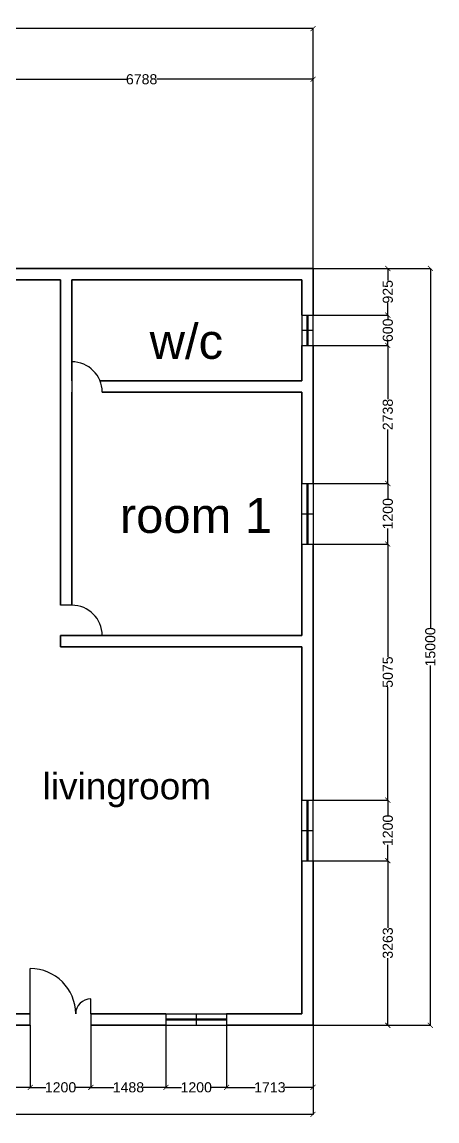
# Model space of a CAD drawing. Header units: millimetres. Extents: x -94062 to 81111, y 92198 to 185346.
# Drawn here: x 72893 to 81111, y 100121 to 121903 of the extents above; entities that cross this region are included whole.
import ezdxf

# ---------------------------------------------------------------- set-up
doc = ezdxf.new("R2010")
doc.units = ezdxf.units.MM
doc.header["$MEASUREMENT"] = 0
doc.styles.get("Standard").update_dxf_attribs({"font": 'arial.ttf'})
doc.dimstyles.get("Standard").update_dxf_attribs({"dimtxt": 200, "dimasz": 100, "dimexe": 0.18, "dimexo": 0.0625, "dimgap": 0.09, "dimtad": 0, "dimdec": 0, "dimzin": 0, "dimdsep": 46, "dimtxsty": 'Standard', "dimblk": 'ARCHTICK', "dimcen": 0.09, "dimadec": 0, "dimazin": 0, "dimtfac": 1, "dimtdec": 0, "dimtofl": 0, "dimtmove": 0, "dimatfit": 3, "dimldrblk": 'ARCHTICK', "dimfxl": 1, "dimtolj": 1, "dimtzin": 0, "dimarcsym": 0})

# ---------------------------------------------------------------- blocks, each defined once
blk = doc.blocks.new('_ArchTick')
at = {"color": 0, "linetype": 'ByBlock', "const_width": 0.15}
blk.add_lwpolyline([(-0.5, -0.5), (0.5, 0.5)], dxfattribs=at)
blk = doc.blocks.new('*D79')
at = {"color": 0, "lineweight": -2, "transparency": 16777216}
for p, q in [((58656, 117018), (58656, 121772)), ((58656, 121772), (68278, 121772)), ((78656, 121772), (69034, 121772)), ((78656, 117018), (78656, 121772))]:
    blk.add_line(p, q, dxfattribs=at)
at = {"layer": 'Defpoints', "color": 0, "transparency": 16777216}
for p in [(78656, 121772), (58656, 117018), (78656, 117018)]:
    blk.add_point(p, dxfattribs=at)
at = {"color": 0, "lineweight": -2, "transparency": 16777216, "xscale": 100, "yscale": 100, "zscale": 100, "rotation": 180}
blk.add_blockref('_ArchTick', (58656, 121772), dxfattribs=at)
at = {"color": 0, "lineweight": -2, "transparency": 16777216, "xscale": 100, "yscale": 100, "zscale": 100}
blk.add_blockref('_ArchTick', (78656, 121772), dxfattribs=at)
at = {"color": 0, "transparency": 16777216, "insert": (68656, 121772), "char_height": 200, "attachment_point": 5}
blk.add_mtext('\\A1;20000', dxfattribs=at)
blk = doc.blocks.new('*D86')
at = {"color": 0, "lineweight": -2, "transparency": 16777216}
for p, q in [((71868, 117018), (71868, 120767)), ((71868, 120767), (74963, 120767)), ((78656, 120767), (75562, 120767)), ((78656, 117018), (78656, 120767))]:
    blk.add_line(p, q, dxfattribs=at)
at = {"layer": 'Defpoints', "color": 0, "transparency": 16777216}
for p in [(78656, 120767), (71868, 117018), (78656, 117018)]:
    blk.add_point(p, dxfattribs=at)
at = {"color": 0, "lineweight": -2, "transparency": 16777216, "xscale": 100, "yscale": 100, "zscale": 100, "rotation": 180}
blk.add_blockref('_ArchTick', (71868, 120767), dxfattribs=at)
at = {"color": 0, "lineweight": -2, "transparency": 16777216, "xscale": 100, "yscale": 100, "zscale": 100}
blk.add_blockref('_ArchTick', (78656, 120767), dxfattribs=at)
at = {"color": 0, "transparency": 16777216, "insert": (75262, 120767), "char_height": 200, "attachment_point": 5}
blk.add_mtext('\\A1;6788', dxfattribs=at)
blk = doc.blocks.new('*D87')
at = {"color": 0, "lineweight": -2, "transparency": 16777216}
for p, q in [((78656, 117018), (80979, 117018)), ((80979, 117018), (80979, 109885)), ((80979, 102018), (80979, 109152)), ((78656, 102018), (80979, 102018))]:
    blk.add_line(p, q, dxfattribs=at)
at = {"layer": 'Defpoints', "color": 0, "transparency": 16777216}
for p in [(78656, 117018), (78656, 102018), (80979, 102018)]:
    blk.add_point(p, dxfattribs=at)
at = {"color": 0, "lineweight": -2, "transparency": 16777216, "xscale": 100, "yscale": 100, "zscale": 100}
for p, rotation in [((80979, 117018), 90), ((80979, 102018), 270)]:
    blk.add_blockref('_ArchTick', p, dxfattribs=dict(at, rotation=rotation))
at = {"color": 0, "transparency": 16777216, "insert": (80979, 109518), "char_height": 200, "attachment_point": 5, "rotation": 90}
blk.add_mtext('\\A1;15000', dxfattribs=at)
blk = doc.blocks.new('*D88')
at = {"color": 0, "lineweight": -2, "transparency": 16777216}
for p, q in [((78656, 105281), (80137, 105281)), ((80137, 105281), (80137, 103948)), ((80137, 102018), (80137, 103351)), ((78656, 102018), (80137, 102018))]:
    blk.add_line(p, q, dxfattribs=at)
at = {"layer": 'Defpoints', "color": 0, "transparency": 16777216}
for p in [(78656, 105281), (80137, 105281), (78656, 102018)]:
    blk.add_point(p, dxfattribs=at)
at = {"color": 0, "lineweight": -2, "transparency": 16777216, "xscale": 100, "yscale": 100, "zscale": 100}
for p, rotation in [((80137, 105281), 90), ((80137, 102018), 270)]:
    blk.add_blockref('_ArchTick', p, dxfattribs=dict(at, rotation=rotation))
at = {"color": 0, "transparency": 16777216, "insert": (80137, 103649), "char_height": 200, "attachment_point": 5, "rotation": 90}
blk.add_mtext('\\A1;3263', dxfattribs=at)
blk = doc.blocks.new('*D89')
at = {"color": 0, "lineweight": -2, "transparency": 16777216}
for p, q in [((78656, 106481), (80137, 106481)), ((80137, 106481), (80137, 106170)), ((80137, 105281), (80137, 105592)), ((78656, 105281), (80137, 105281))]:
    blk.add_line(p, q, dxfattribs=at)
at = {"layer": 'Defpoints', "color": 0, "transparency": 16777216}
for p in [(78656, 106481), (80137, 106481), (78656, 105281)]:
    blk.add_point(p, dxfattribs=at)
at = {"color": 0, "lineweight": -2, "transparency": 16777216, "xscale": 100, "yscale": 100, "zscale": 100}
for p, rotation in [((80137, 106481), 90), ((80137, 105281), 270)]:
    blk.add_blockref('_ArchTick', p, dxfattribs=dict(at, rotation=rotation))
at = {"color": 0, "transparency": 16777216, "insert": (80137, 105881), "char_height": 200, "attachment_point": 5, "rotation": 90}
blk.add_mtext('\\A1;1200', dxfattribs=at)
blk = doc.blocks.new('*D90')
at = {"color": 0, "lineweight": -2, "transparency": 16777216}
for p, q in [((78551, 111556), (80137, 111556)), ((80137, 111556), (80137, 109318)), ((80137, 106481), (80137, 108719)), ((78656, 106481), (80137, 106481))]:
    blk.add_line(p, q, dxfattribs=at)
at = {"layer": 'Defpoints', "color": 0, "transparency": 16777216}
for p in [(78551, 111556), (80137, 111556), (78656, 106481)]:
    blk.add_point(p, dxfattribs=at)
at = {"color": 0, "lineweight": -2, "transparency": 16777216, "xscale": 100, "yscale": 100, "zscale": 100}
for p, rotation in [((80137, 111556), 90), ((80137, 106481), 270)]:
    blk.add_blockref('_ArchTick', p, dxfattribs=dict(at, rotation=rotation))
at = {"color": 0, "transparency": 16777216, "insert": (80137, 109018), "char_height": 200, "attachment_point": 5, "rotation": 90}
blk.add_mtext('\\A1;5075', dxfattribs=at)
blk = doc.blocks.new('*D91')
at = {"color": 0, "lineweight": -2, "transparency": 16777216}
for p, q in [((78656, 112756), (80137, 112756)), ((80137, 112756), (80137, 112445)), ((80137, 111556), (80137, 111867)), ((78551, 111556), (80137, 111556))]:
    blk.add_line(p, q, dxfattribs=at)
at = {"layer": 'Defpoints', "color": 0, "transparency": 16777216}
for p in [(78656, 112756), (80137, 112756), (78551, 111556)]:
    blk.add_point(p, dxfattribs=at)
at = {"color": 0, "lineweight": -2, "transparency": 16777216, "xscale": 100, "yscale": 100, "zscale": 100}
for p, rotation in [((80137, 112756), 90), ((80137, 111556), 270)]:
    blk.add_blockref('_ArchTick', p, dxfattribs=dict(at, rotation=rotation))
at = {"color": 0, "transparency": 16777216, "insert": (80137, 112156), "char_height": 200, "attachment_point": 5, "rotation": 90}
blk.add_mtext('\\A1;1200', dxfattribs=at)
blk = doc.blocks.new('*D92')
at = {"color": 0, "lineweight": -2, "transparency": 16777216}
for p, q in [((78656, 115493), (80137, 115493)), ((80137, 115493), (80137, 114425)), ((80137, 112756), (80137, 113824)), ((78656, 112756), (80137, 112756))]:
    blk.add_line(p, q, dxfattribs=at)
at = {"layer": 'Defpoints', "color": 0, "transparency": 16777216}
for p in [(78656, 115493), (80137, 115493), (78656, 112756)]:
    blk.add_point(p, dxfattribs=at)
at = {"color": 0, "lineweight": -2, "transparency": 16777216, "xscale": 100, "yscale": 100, "zscale": 100}
for p, rotation in [((80137, 115493), 90), ((80137, 112756), 270)]:
    blk.add_blockref('_ArchTick', p, dxfattribs=dict(at, rotation=rotation))
at = {"color": 0, "transparency": 16777216, "insert": (80137, 114124), "char_height": 200, "attachment_point": 5, "rotation": 90}
blk.add_mtext('\\A1;2738', dxfattribs=at)
blk = doc.blocks.new('*D93')
at = {"color": 0, "lineweight": -2, "transparency": 16777216}
for p, q in [((78551, 116093), (80137, 116093)), ((80137, 116093), (80137, 116014)), ((78656, 115493), (80137, 115493)), ((80137, 115493), (80137, 115572))]:
    blk.add_line(p, q, dxfattribs=at)
at = {"layer": 'Defpoints', "color": 0, "transparency": 16777216}
for p in [(78551, 116093), (80137, 116093), (78656, 115493)]:
    blk.add_point(p, dxfattribs=at)
at = {"color": 0, "lineweight": -2, "transparency": 16777216, "xscale": 100, "yscale": 100, "zscale": 100}
for p, rotation in [((80137, 116093), 90), ((80137, 115493), 270)]:
    blk.add_blockref('_ArchTick', p, dxfattribs=dict(at, rotation=rotation))
at = {"color": 0, "transparency": 16777216, "insert": (80137, 115793), "char_height": 200, "attachment_point": 5, "rotation": 90}
blk.add_mtext('\\A1;600', dxfattribs=at)
blk = doc.blocks.new('*D94')
at = {"color": 0, "lineweight": -2, "transparency": 16777216}
for p, q in [((78551, 117018), (80137, 117018)), ((80137, 117018), (80137, 116777)), ((80137, 116093), (80137, 116334)), ((78551, 116093), (80137, 116093))]:
    blk.add_line(p, q, dxfattribs=at)
at = {"layer": 'Defpoints', "color": 0, "transparency": 16777216}
for p in [(78551, 117018), (80137, 117018), (78551, 116093)]:
    blk.add_point(p, dxfattribs=at)
at = {"color": 0, "lineweight": -2, "transparency": 16777216, "xscale": 100, "yscale": 100, "zscale": 100}
for p, rotation in [((80137, 117018), 90), ((80137, 116093), 270)]:
    blk.add_blockref('_ArchTick', p, dxfattribs=dict(at, rotation=rotation))
at = {"color": 0, "transparency": 16777216, "insert": (80137, 116556), "char_height": 200, "attachment_point": 5, "rotation": 90}
blk.add_mtext('\\A1;925', dxfattribs=at)
blk = doc.blocks.new('*D95')
at = {"color": 0, "lineweight": -2, "transparency": 16777216}
for p, q in [((58656, 102018), (58656, 100252)), ((78656, 102018), (78656, 100252)), ((58656, 100252), (68278, 100252)), ((78656, 100252), (69034, 100252))]:
    blk.add_line(p, q, dxfattribs=at)
at = {"layer": 'Defpoints', "color": 0, "transparency": 16777216}
for p in [(58656, 102018), (78656, 102018), (78656, 100252)]:
    blk.add_point(p, dxfattribs=at)
at = {"color": 0, "lineweight": -2, "transparency": 16777216, "xscale": 100, "yscale": 100, "zscale": 100, "rotation": 180}
blk.add_blockref('_ArchTick', (58656, 100252), dxfattribs=at)
at = {"color": 0, "lineweight": -2, "transparency": 16777216, "xscale": 100, "yscale": 100, "zscale": 100}
blk.add_blockref('_ArchTick', (78656, 100252), dxfattribs=at)
at = {"color": 0, "transparency": 16777216, "insert": (68656, 100252), "char_height": 200, "attachment_point": 5}
blk.add_mtext('\\A1;20000', dxfattribs=at)
blk = doc.blocks.new('*D104')
at = {"color": 0, "lineweight": -2, "transparency": 16777216}
for p, q in [((70363, 102018), (70363, 100788)), ((73056, 102018), (73056, 100788)), ((70363, 100788), (71409, 100788)), ((73056, 100788), (72010, 100788))]:
    blk.add_line(p, q, dxfattribs=at)
at = {"layer": 'Defpoints', "color": 0, "transparency": 16777216}
for p in [(70363, 102018), (73056, 102018), (73056, 100788)]:
    blk.add_point(p, dxfattribs=at)
at = {"color": 0, "lineweight": -2, "transparency": 16777216, "xscale": 100, "yscale": 100, "zscale": 100, "rotation": 180}
blk.add_blockref('_ArchTick', (70363, 100788), dxfattribs=at)
at = {"color": 0, "lineweight": -2, "transparency": 16777216, "xscale": 100, "yscale": 100, "zscale": 100}
blk.add_blockref('_ArchTick', (73056, 100788), dxfattribs=at)
at = {"color": 0, "transparency": 16777216, "insert": (71710, 100788), "char_height": 200, "attachment_point": 5}
blk.add_mtext('\\A1;2693', dxfattribs=at)
blk = doc.blocks.new('*D105')
at = {"color": 0, "lineweight": -2, "transparency": 16777216}
for p, q in [((73056, 102018), (73056, 100788)), ((74256, 102018), (74256, 100788)), ((73056, 100788), (73367, 100788)), ((74256, 100788), (73945, 100788))]:
    blk.add_line(p, q, dxfattribs=at)
at = {"layer": 'Defpoints', "color": 0, "transparency": 16777216}
for p in [(73056, 102018), (74256, 102018), (74256, 100788)]:
    blk.add_point(p, dxfattribs=at)
at = {"color": 0, "lineweight": -2, "transparency": 16777216, "xscale": 100, "yscale": 100, "zscale": 100, "rotation": 180}
blk.add_blockref('_ArchTick', (73056, 100788), dxfattribs=at)
at = {"color": 0, "lineweight": -2, "transparency": 16777216, "xscale": 100, "yscale": 100, "zscale": 100}
blk.add_blockref('_ArchTick', (74256, 100788), dxfattribs=at)
at = {"color": 0, "transparency": 16777216, "insert": (73656, 100788), "char_height": 200, "attachment_point": 5}
blk.add_mtext('\\A1;1200', dxfattribs=at)
blk = doc.blocks.new('*D106')
at = {"color": 0, "lineweight": -2, "transparency": 16777216}
for p, q in [((74256, 102018), (74256, 100788)), ((75743, 102018), (75743, 100788)), ((74256, 100788), (74710, 100788)), ((75743, 100788), (75289, 100788))]:
    blk.add_line(p, q, dxfattribs=at)
at = {"layer": 'Defpoints', "color": 0, "transparency": 16777216}
for p in [(74256, 102018), (75743, 102018), (75743, 100788)]:
    blk.add_point(p, dxfattribs=at)
at = {"color": 0, "lineweight": -2, "transparency": 16777216, "xscale": 100, "yscale": 100, "zscale": 100, "rotation": 180}
blk.add_blockref('_ArchTick', (74256, 100788), dxfattribs=at)
at = {"color": 0, "lineweight": -2, "transparency": 16777216, "xscale": 100, "yscale": 100, "zscale": 100}
blk.add_blockref('_ArchTick', (75743, 100788), dxfattribs=at)
at = {"color": 0, "transparency": 16777216, "insert": (75000, 100788), "char_height": 200, "attachment_point": 5}
blk.add_mtext('\\A1;1488', dxfattribs=at)
blk = doc.blocks.new('*D107')
at = {"color": 0, "lineweight": -2, "transparency": 16777216}
for p, q in [((75743, 102018), (75743, 100788)), ((76943, 102018), (76943, 100788)), ((75743, 100788), (76054, 100788)), ((76943, 100788), (76632, 100788))]:
    blk.add_line(p, q, dxfattribs=at)
at = {"layer": 'Defpoints', "color": 0, "transparency": 16777216}
for p in [(75743, 102018), (76943, 102018), (76943, 100788)]:
    blk.add_point(p, dxfattribs=at)
at = {"color": 0, "lineweight": -2, "transparency": 16777216, "xscale": 100, "yscale": 100, "zscale": 100, "rotation": 180}
blk.add_blockref('_ArchTick', (75743, 100788), dxfattribs=at)
at = {"color": 0, "lineweight": -2, "transparency": 16777216, "xscale": 100, "yscale": 100, "zscale": 100}
blk.add_blockref('_ArchTick', (76943, 100788), dxfattribs=at)
at = {"color": 0, "transparency": 16777216, "insert": (76343, 100788), "char_height": 200, "attachment_point": 5}
blk.add_mtext('\\A1;1200', dxfattribs=at)
blk = doc.blocks.new('*D108')
at = {"color": 0, "lineweight": -2, "transparency": 16777216}
for p, q in [((76943, 102018), (76943, 100788)), ((78656, 102018), (78656, 100788)), ((76943, 100788), (77510, 100788)), ((78656, 100788), (78089, 100788))]:
    blk.add_line(p, q, dxfattribs=at)
at = {"layer": 'Defpoints', "color": 0, "transparency": 16777216}
for p in [(76943, 102018), (78656, 102018), (78656, 100788)]:
    blk.add_point(p, dxfattribs=at)
at = {"color": 0, "lineweight": -2, "transparency": 16777216, "xscale": 100, "yscale": 100, "zscale": 100, "rotation": 180}
blk.add_blockref('_ArchTick', (76943, 100788), dxfattribs=at)
at = {"color": 0, "lineweight": -2, "transparency": 16777216, "xscale": 100, "yscale": 100, "zscale": 100}
blk.add_blockref('_ArchTick', (78656, 100788), dxfattribs=at)
at = {"color": 0, "transparency": 16777216, "insert": (77800, 100788), "char_height": 200, "attachment_point": 5}
blk.add_mtext('\\A1;1713', dxfattribs=at)

msp = doc.modelspace()

# ---------------------------------------------------------------- linework, layer by layer
at = {"lineweight": 35}
for p, q in [((71868.5, 117018.2), (78656, 117018.2)), ((78656, 117018.2), (78656, 116093.2)), ((71868.5, 116793.2), (73656, 116793.2)), ((73656, 116793.2), (73656, 110343.2)), ((73881, 116793.2), (73881, 114793.2)), ((73881, 116793.2), (78431, 116793.2)), ((78431, 116793.2), (78431, 116093.2)), ((78431, 115493.2), (78431, 114793.2)), ((78656, 115493.2), (78656, 112755.7)), ((74437.2, 114793.2), (78431, 114793.2)), ((73881, 114568.2), (73881, 110343.2)), ((74481, 114568.2), (78431, 114568.2)), ((78431, 114568.2), (78431, 112755.7)), ((78431, 111555.7), (78431, 109743.2)), ((78656, 111555.7), (78656, 106480.7)), ((73656, 109743.2), (73881, 109743.2)), ((73656, 109743.2), (73656, 109518.2)), ((73881, 109743.2), (78431, 109743.2)), ((73656, 109518.2), (78431, 109518.2)), ((78431, 109518.2), (78431, 106480.7)), ((78431, 105280.7), (78431, 102243.2)), ((78656, 105280.7), (78656, 102018.2)), ((73056, 102243.2), (71567, 102243.2)), ((75743.5, 102243.2), (74256, 102243.2)), ((78431, 102243.2), (76943.5, 102243.2)), ((73056, 102018.2), (70363.4, 102018.2)), ((75743.5, 102018.2), (74256, 102018.2)), ((78656, 102018.2), (76943.5, 102018.2))]:
    msp.add_line(p, q, dxfattribs=at)
for p, q in [((78431, 116093.2), (78656, 116093.2)), ((78431, 115793.2), (78456, 115793.2)), ((78431, 115793.2), (78656, 115793.2)), ((78431, 115493.2), (78656, 115493.2)), ((73881, 114793.2), (73881, 114568.2)), ((74481, 114793.2), (74437.2, 114793.2)), ((78431, 112755.7), (78656, 112755.7)), ((78431, 111555.7), (78656, 111555.7)), ((78431, 111555.7), (78431, 111555.7)), ((73881, 110343.2), (73656, 110343.2)), ((78431, 106480.7), (78656, 106480.7)), ((78431, 105280.7), (78656, 105280.7)), ((73056, 102243.2), (73056, 103143.2)), ((74256, 102243.2), (74256, 102543.2)), ((73056, 102018.2), (73056, 102243.2)), ((74256, 102243.2), (74256, 102018.2)), ((75743.5, 102243.2), (75743.5, 102018.2)), ((76943.5, 102243.2), (76943.5, 102018.2))]:
    msp.add_line(p, q)
at = {"color": 5}
for p, q in [((78431, 116093.2), (78431, 115493.2)), ((78536, 116093.2), (78536, 115493.2)), ((78551, 116093.2), (78551, 115493.2)), ((78656, 115493.2), (78656, 116093.2)), ((78431, 111555.7), (78431, 112755.7)), ((78536, 112755.7), (78536, 111555.7)), ((78551, 112755.7), (78551, 111555.7)), ((78656, 112755.7), (78656, 111555.7)), ((78431, 112155.7), (78656, 112155.7)), ((78431, 105280.7), (78431, 106480.7)), ((78536, 106480.7), (78536, 105280.7)), ((78536, 106480.7), (78536, 105280.7)), ((78551, 106480.7), (78551, 105280.7)), ((78656, 105280.7), (78656, 106480.7)), ((78431, 105880.7), (78656, 105880.7)), ((75743.5, 102243.2), (76943.5, 102243.2)), ((76343.5, 102243.2), (76343.5, 102018.2)), ((76943.5, 102138.2), (75743.5, 102138.2)), ((76943.5, 102123.2), (75743.5, 102123.2)), ((75743.5, 102018.2), (76943.5, 102018.2))]:
    msp.add_line(p, q, dxfattribs=at)
for centre, radius, start, end in [((73881, 114568.2), 600, 0, 90), ((73881, 109743.2), 600, 360, 90), ((73056, 102243.2), 900, 0, 90), ((74256, 102243.2), 300, 90, 180)]:
    msp.add_arc(centre, radius, start, end)

# ---------------------------------------------------------------- texts
at = {"attachment_point": 1}
for s, width, gutter_width, insert, char_height in [('w/c', 13293.963, 2.31, (75420.7, 115920.5), 693.81), ('room 1', 13293.963, 2.31, (74830.7, 112471.1), 693.81), ('livingroom', 10033.344, 1.75, (73302, 107019.6), 523.64)]:
    msp.add_mtext_dynamic_manual_height_columns(s, width=width, gutter_width=gutter_width, heights=[0], dxfattribs=dict(at, insert=insert, char_height=char_height))

# ---------------------------------------------------------------- dimensions: what is measured, and where the dimension line sits
for base, p1, p2, picture, middle in [((78656, 121772), (58656, 117018.2), (78656, 117018.2), '*D79', (68656, 121772)), ((78656, 100252.5), (58656, 102018.2), (78656, 102018.2), '*D95', (68656, 100252.5))]:
    dim = msp.add_linear_dim(base=base, p1=p1, p2=p2, dimstyle='Standard')
    dim.commit()
    dim.dimension.update_dxf_attribs({"geometry": picture, "text_midpoint": middle})
for base, p1, p2, picture, middle in [((78655.9654969, 120766.9517247), (71868.4654969, 117018.2162365), (78655.9654969, 117018.2162365), '*D86', (75262.2154969, 120766.9517247)), ((73056, 100788.3), (70363.4, 102018.2), (73056, 102018.2), '*D104', (71709.7, 100788.3)), ((74256, 100788.3), (73056, 102018.2), (74256, 102018.2), '*D105', (73656, 100788.3)), ((75743.4654969, 100788.3371994), (74255.9654969, 102018.2162365), (75743.4654969, 102018.2162365), '*D106', (74999.7154969, 100788.3371994)), ((76943.5, 100788.3), (75743.5, 102018.2), (76943.5, 102018.2), '*D107', (76343.5, 100788.3)), ((78655.9654969, 100788.3371994), (76943.4654969, 102018.2162365), (78655.9654969, 102018.2162365), '*D108', (77799.7154969, 100788.3371994))]:
    dim = msp.add_linear_dim(base=base, p1=p1, p2=p2, dimstyle='Standard', override={"dimtmove": 1})
    dim.commit()
    dim.dimension.update_dxf_attribs({"geometry": picture, "text_midpoint": middle})
for base, p1, p2, picture, middle in [((80136.9, 117018.2), (78551, 116093.2), (78551, 117018.2), '*D94', (80136.9, 116555.7)), ((80136.9, 116093.2), (78656, 115493.2), (78551, 116093.2), '*D93', (80136.9, 115793.2)), ((80136.8727471, 115493.2162365), (78655.9654969, 112755.7162365), (78655.9654969, 115493.2162365), '*D92', (80136.8727471, 114124.4662365)), ((80136.9, 112755.7), (78551, 111555.7), (78656, 112755.7), '*D91', (80136.9, 112155.7)), ((80136.9, 111555.7), (78656, 106480.7), (78551, 111555.7), '*D90', (80136.9, 109018.2)), ((80136.9, 106480.7), (78656, 105280.7), (78656, 106480.7), '*D89', (80136.9, 105880.7))]:
    dim = msp.add_linear_dim(base=base, p1=p1, p2=p2, angle=90, dimstyle='Standard', override={"dimtmove": 1})
    dim.commit()
    dim.dimension.update_dxf_attribs({"geometry": picture, "text_midpoint": middle})
for base, p1, p2, picture, middle in [((80979.3, 102018.2), (78656, 117018.2), (78656, 102018.2), '*D87', (80979.3, 109518.2)), ((80136.8727471, 105280.7162365), (78655.9654969, 102018.2162365), (78655.9654969, 105280.7162365), '*D88', (80136.8727471, 103649.4662365))]:
    dim = msp.add_linear_dim(base=base, p1=p1, p2=p2, angle=90, dimstyle='Standard')
    dim.commit()
    dim.dimension.update_dxf_attribs({"geometry": picture, "text_midpoint": middle})

doc.saveas('drawing.dxf')
